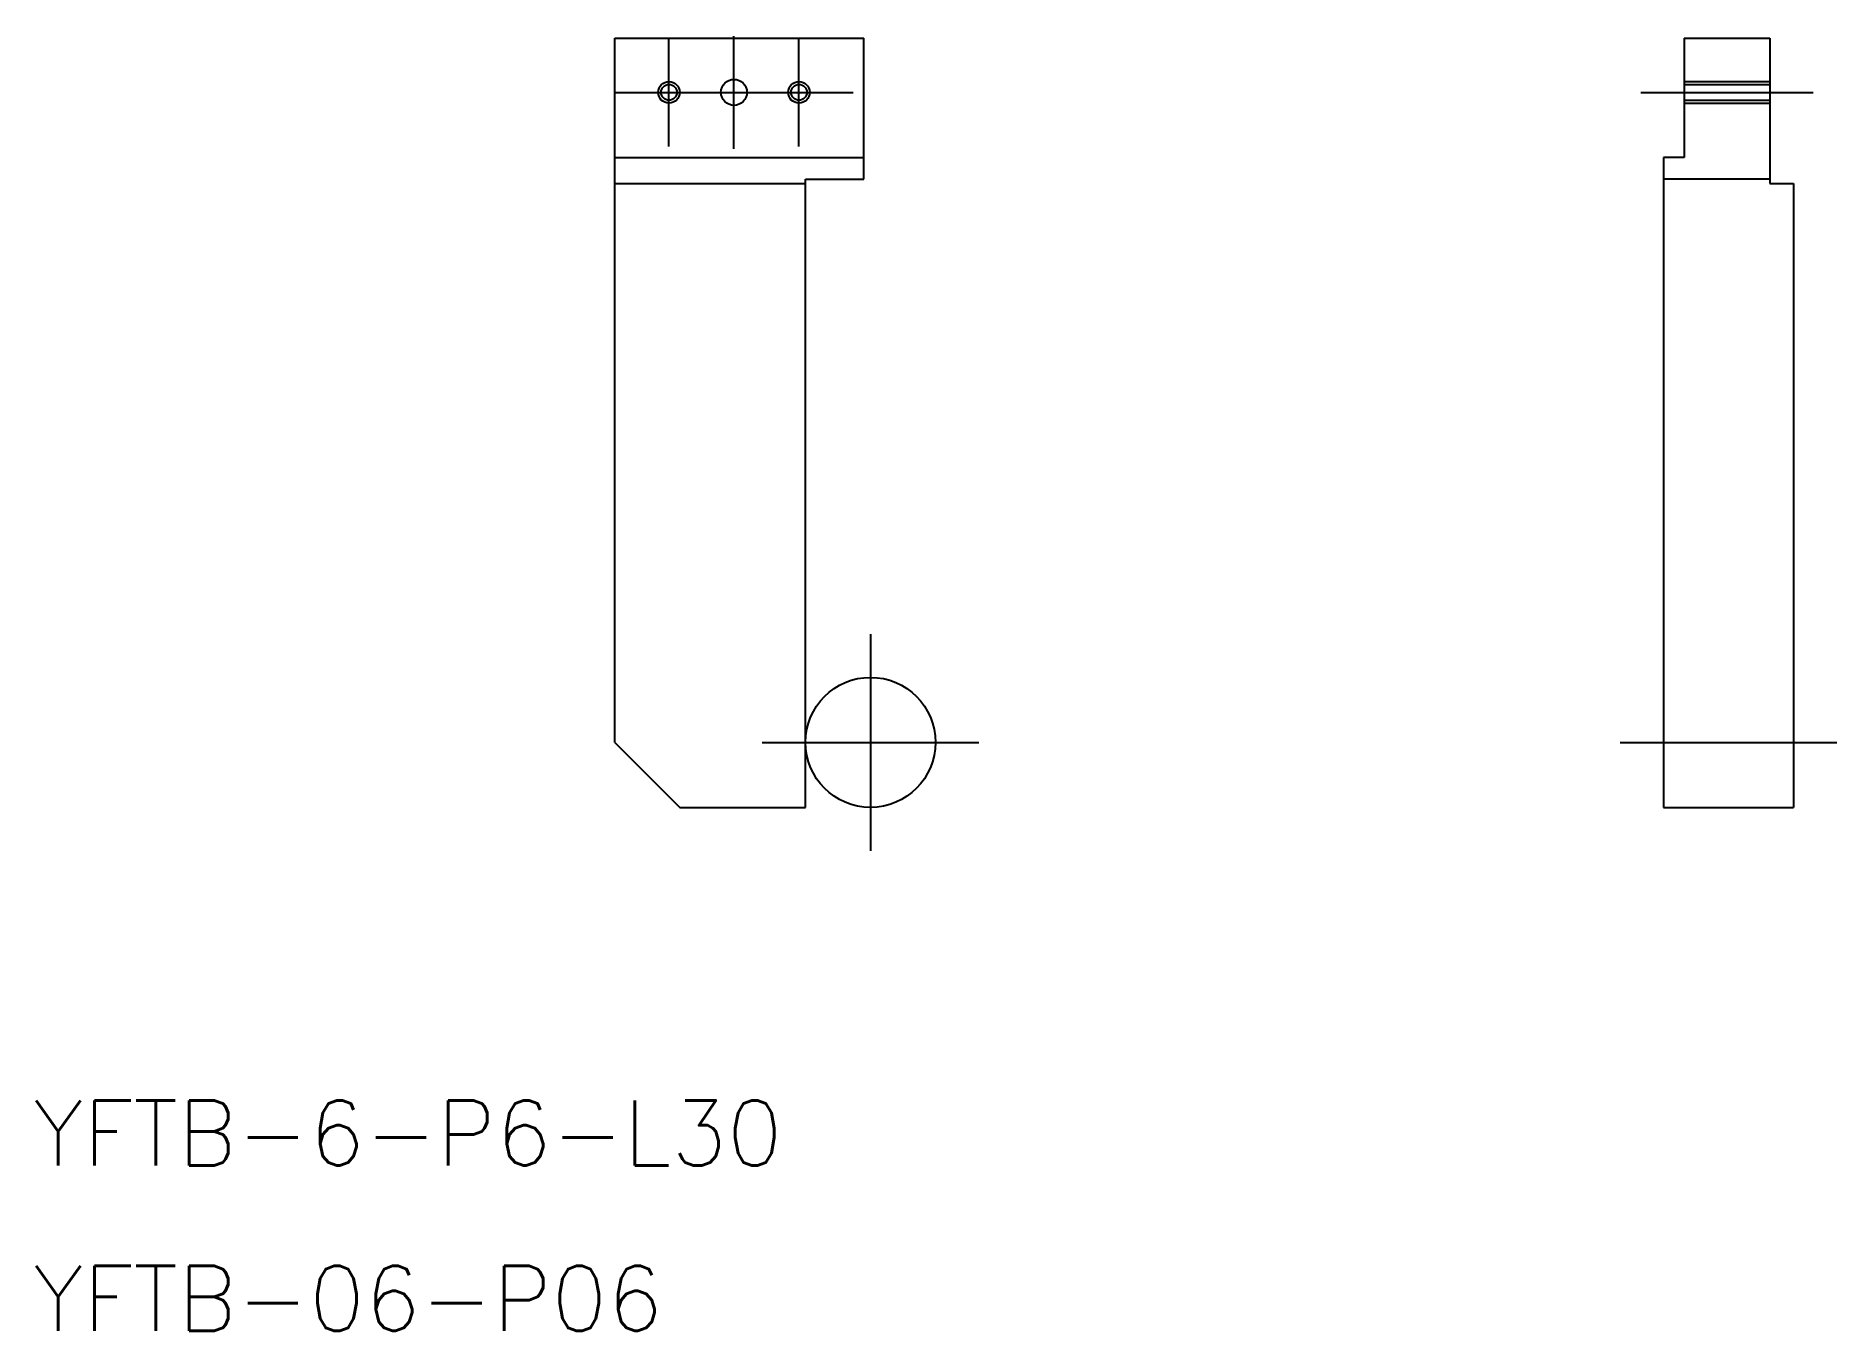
# Model space of a CAD drawing. Extents: x -38.5 to 44.6, y -27.2 to 32.6.
import ezdxf

# ---------------------------------------------------------------- set-up
doc = ezdxf.new("R2010")
doc.units = 0
for name, pattern in [('CENTER', [50.8, 31.75, -6.35, 6.35, -6.35]), ('DASHED', [19.05, 12.7, -6.35]), ('PHANTOM', [63.5, 31.75, -6.35, 6.35, -6.35, 6.35, -6.35])]:
    doc.linetypes.add(name, pattern=pattern)
doc.layers.get('0').update_dxf_attribs({"linetype": 'CONTINUOUS'})
doc.layers.add('CENTER', color=1, linetype='CENTER')
doc.styles.get("Standard").update_dxf_attribs({"font": 'txt.shx', "height": 3, "bigfont": 'bigfont.shx'})

msp = doc.modelspace()

# ---------------------------------------------------------------- linework, layer by layer
at = {"color": 7, "linetype": 'CONTINUOUS'}
for p, q in [((-11.8, 0), (-11.8, 32.5)), ((-11.8, 32.5), (-0.3, 32.5)), ((-0.3, 26), (-0.3, 32.5)), ((37.555, 32.5), (41.505, 32.5)), ((37.555, 32.5), (37.555, 27)), ((41.505, 32.5), (41.505, 25.8)), ((-11.8, 27), (-0.3, 27)), ((36.605, 27), (36.605, -3)), ((37.555, 27), (36.605, 27)), ((-3, -3), (-3, 26)), ((-3, 26), (-0.3, 26)), ((41.505, 26), (36.605, 26)), ((41.505, 25.8), (42.605, 25.8)), ((42.605, 25.8), (42.605, -3)), ((-11.8, 0), (-8.8, -3)), ((-8.8, -3), (-3, -3)), ((36.605, -3), (42.605, -3))]:
    msp.add_line(p, q, dxfattribs=at)
at = {"color": 3, "linetype": 'DASHED'}
for p, q in [((37.555, 30.5), (41.505, 30.5)), ((37.555, 30.364), (41.505, 30.364)), ((37.555, 29.636), (41.505, 29.636)), ((37.555, 29.5), (41.505, 29.5)), ((-11.8, 25.8), (-3, 25.8))]:
    msp.add_line(p, q, dxfattribs=at)
at = {"color": 3, "linetype": 'CONTINUOUS'}
for centre in [(-9.3, 30), (-3.3, 30)]:
    msp.add_circle(centre, 0.5, dxfattribs=at)
at = {"color": 7, "linetype": 'CONTINUOUS'}
for centre, radius in [((-9.3, 30), 0.364), ((-6.3, 30), 0.6), ((-3.3, 30), 0.364)]:
    msp.add_circle(centre, radius, dxfattribs=at)
at = {"color": 3, "linetype": 'PHANTOM'}
msp.add_circle((0, 0), 3, dxfattribs=at)
at = {"layer": 'CENTER', "color": 1, "linetype": 'CENTER'}
for p, q in [((-9.3, 27.5), (-9.3, 32.5)), ((-6.3, 27.4), (-6.3, 32.6)), ((-3.3, 27.5), (-3.3, 32.5)), ((-11.8, 30), (-0.8, 30)), ((35.555, 30), (43.505, 30)), ((0, 5), (0, -5)), ((-5, 0), (5, 0)), ((34.605, 0), (44.605, 0))]:
    msp.add_line(p, q, dxfattribs=at)

# ---------------------------------------------------------------- texts
at = {"color": 7, "linetype": 'CONTINUOUS'}
for s, p in [('YFTB-6-P6-L30', (-38.641, -19.529)), ('YFTB-06-P06', (-38.641, -27.168))]:
    msp.add_text(s, height=3, dxfattribs=at).set_placement(p)

doc.saveas('drawing.dxf')
